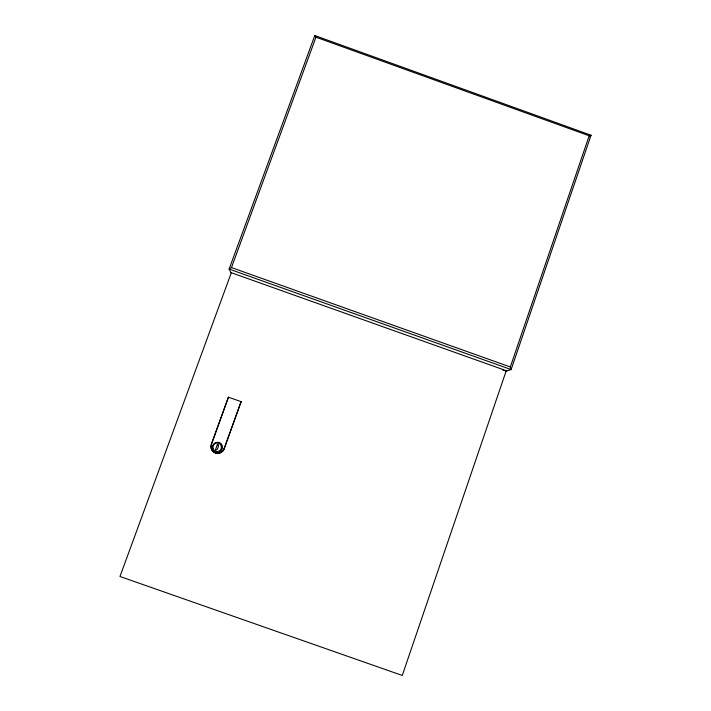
<?xml version="1.0" encoding="UTF-8"?>
<svg xmlns="http://www.w3.org/2000/svg" width="711" height="711" viewBox="0 0 711 711"><rect width="100%" height="100%" fill="white"/><g stroke="black" fill="none" stroke-linecap="round" stroke-linejoin="round"><path stroke-width="1.07" d="M506.108 371.142L402.257 675.45L119.972 576.497L231.155 273.166L229.129 269.069L314.786 35.55L591.028 135.232L511.129 369.569L506.108 371.142L502.553 369.88M314.786 35.55L315.96 37.185L231.475 267.576L229.129 269.069L511.129 369.569L510.329 366.974L589.179 135.774L591.028 135.232L589.561 136.779M215.442 449.787L217.335 444.659C220.072 444.099 216.997 451.974 215.477 449.779M224.027 448.881L241.109 401.671L224.196 448.854A6.79 6.728 -40.5 0 1 215.531 452.978A6.79 6.728 -40.5 0 1 211.478 444.357L228.427 397.173L211.291 444.384A6.799 6.737 -40.5 0 0 215.344 453.014A6.799 6.737 -40.5 0 0 224.027 448.881L224.196 448.854M217.299 444.668L218.401 445.05M228.427 397.173L241.251 401.724M231.475 267.576L510.329 366.974M230.853 272.553L506.863 370.911M315.96 37.185L589.179 135.774M218.384 452.187A5.057 5.004 -40.6 0 0 221.361 443.984A5.057 5.004 -40.6 0 0 212.776 445.575A5.057 5.004 -40.6 0 0 218.384 452.187M217.895 451.521A4.31 4.275 -40.6 0 0 220.428 444.517A4.31 4.275 -40.6 0 0 213.104 445.877A4.31 4.275 -40.6 0 0 217.895 451.521"/></g></svg>
